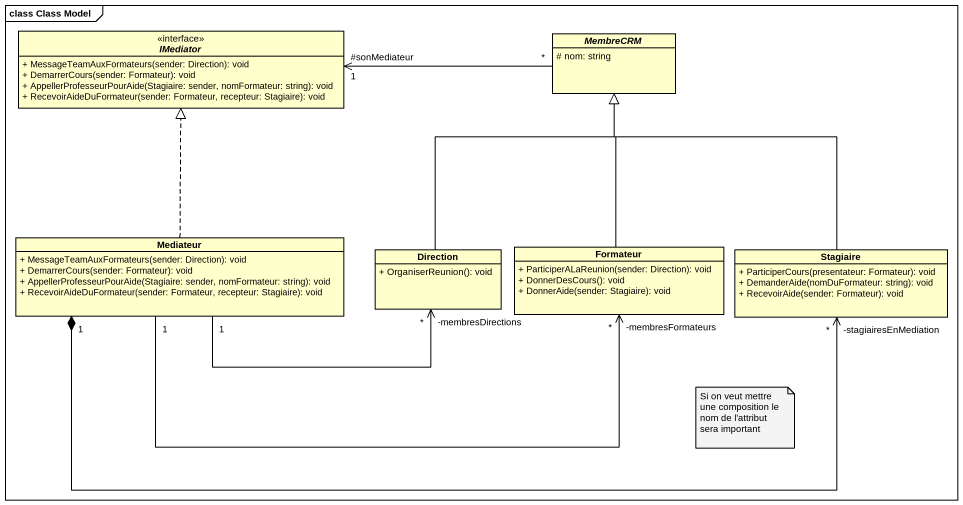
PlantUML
@startuml
mainframe class Class Model
hide circle
hide empty members
skinparam classAttributeIconSize 0
interface IMediator <<interface>> {
  + MessageTeamAuxFormateurs(sender: Direction): void
  + DemarrerCours(sender: Formateur): void
  + AppellerProfesseurPourAide(Stagiaire: sender, nomFormateur: string): void
  + RecevoirAideDuFormateur(sender: Formateur, recepteur: Stagiaire): void
}
abstract class MembreCRM {
  # nom: string
}
class Mediateur {
  + MessageTeamAuxFormateurs(sender: Direction): void
  + DemarrerCours(sender: Formateur): void
  + AppellerProfesseurPourAide(Stagiaire: sender, nomFormateur: string): void
  + RecevoirAideDuFormateur(sender: Formateur, recepteur: Stagiaire): void
}
class Direction {
  + OrganiserReunion(): void
}
class Formateur {
  + ParticiperALaReunion(sender: Direction): void
  + DonnerDesCours(): void
  + DonnerAide(sender: Stagiaire): void
}
class Stagiaire {
  + ParticiperCours(presentateur: Formateur): void
  + DemanderAide(nomDuFormateur: string): void
  + RecevoirAide(sender: Formateur): void
}
MembreCRM "*" -left-> "#sonMediateur\n1" IMediator
Mediateur .up.|> IMediator
Mediateur "1" -right-> "-membresDirections\n*" Direction
Mediateur "1" -right-> "-membresFormateurs\n*" Formateur
Direction -up-|> MembreCRM
Formateur -up-|> MembreCRM
Stagiaire -up-|> MembreCRM
Stagiaire "-stagiairesEnMediation\n*" <-left-* "1" Mediateur
note as N1
  Si on veut mettre une composition le
  nom de l'attribut sera important
end note
@enduml
